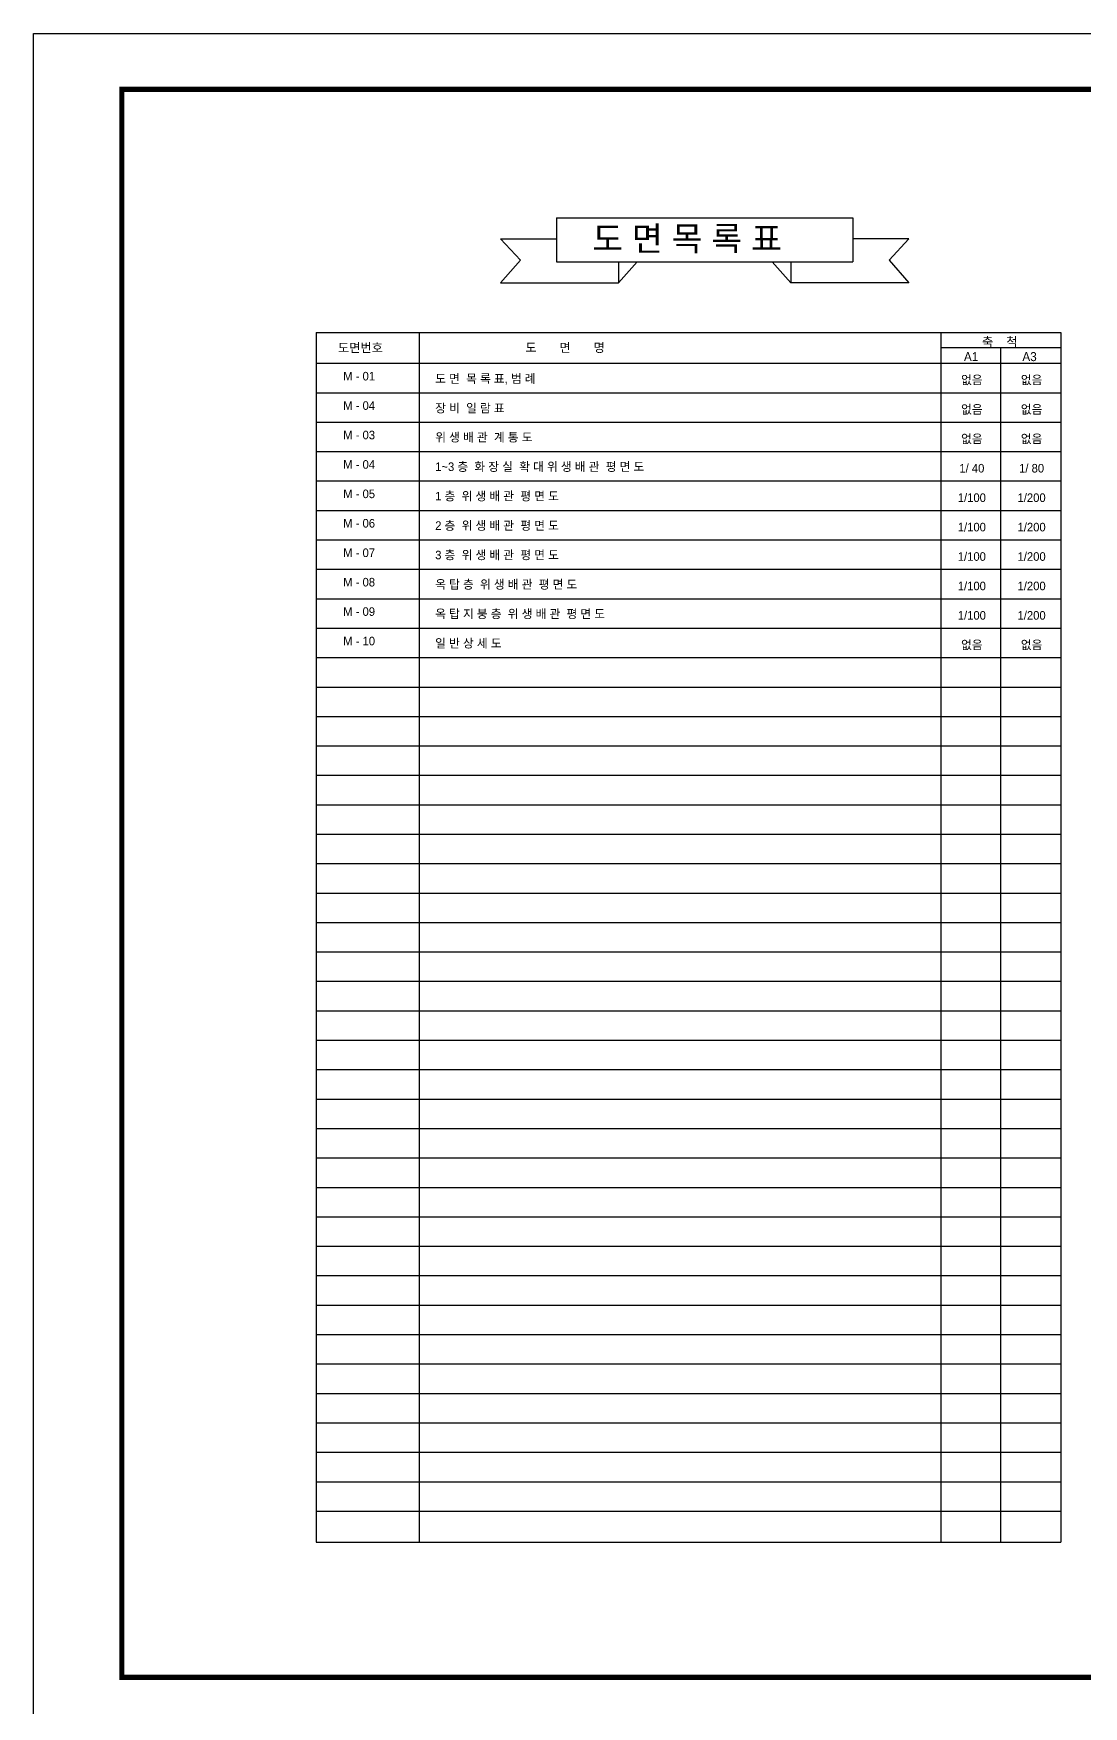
# Model space of a CAD drawing. Header units: millimetres. Extents: x 83956 to 461956, y 36707 to 125807.
# Drawn here: x 83956 to 111469, y 81955 to 125807 of the extents above; entities that cross this region are included whole.
import ezdxf
from ezdxf.enums import TextEntityAlignment as Align

# ---------------------------------------------------------------- set-up
doc = ezdxf.new("R2010")
doc.units = ezdxf.units.MM
doc.header["$LTSCALE"] = 100
doc.header["$MEASUREMENT"] = 0
doc.layers.get('0').update_dxf_attribs({"linetype": 'CONTINUOUS'})
doc.layers.get('Defpoints').update_dxf_attribs({"linetype": 'CONTINUOUS'})
for name, color, linetype in [('FORM', 8, 'CONTINUOUS'), ('LINE', 7, 'CONTINUOUS'), ('TEXT', 11, 'CONTINUOUS')]:
    doc.layers.add(name, color=color, linetype=linetype)
doc.styles.add('gr', font='Gulim.ttf')

# ---------------------------------------------------------------- blocks, each defined once
blk = doc.blocks.new('PMC-FORMV')
at = {"layer": 'Defpoints'}
blk.add_lwpolyline([(0, 0), (0, 29700), (42000, 29700), (42000, 0)], close=True, dxfattribs=at)
at = {"layer": 'FORM', "const_width": 90.2}
blk.add_lwpolyline([(1544, 975), (1544, 28725), (40744, 28725), (40744, 975)], close=True, dxfattribs=at)

msp = doc.modelspace()

# ---------------------------------------------------------------- linework, layer by layer
at = {"color": 4}
for p, q in [((91365, 117973), (91365, 86264)), ((110872, 117973), (110872, 86264)), ((91365, 86264), (110872, 86264))]:
    msp.add_line(p, q, dxfattribs=at)
at = {"color": 1}
for p, q in [((91365, 116391), (110872, 116391)), ((91365, 115620), (110872, 115620)), ((91365, 114848), (110872, 114848)), ((91365, 114077), (110872, 114077)), ((91365, 113305), (110872, 113305)), ((91365, 112534), (110872, 112534)), ((91365, 111763), (110872, 111763)), ((91365, 110991), (110872, 110991)), ((91365, 110220), (110872, 110220)), ((91365, 109448), (110872, 109448)), ((91365, 108677), (110872, 108677)), ((91365, 107905), (110872, 107905)), ((91365, 107134), (110872, 107134)), ((91365, 106363), (110872, 106363)), ((91365, 105591), (110872, 105591)), ((91365, 104820), (110872, 104820)), ((91365, 104048), (110872, 104048)), ((91365, 103277), (110872, 103277)), ((91365, 102505), (110872, 102505)), ((91365, 101734), (110872, 101734)), ((91365, 100963), (110872, 100963)), ((91365, 100191), (110872, 100191)), ((91365, 99420), (110872, 99420)), ((91365, 98648), (110872, 98648)), ((91365, 97877), (110872, 97877)), ((91365, 97105), (110872, 97105)), ((91365, 96334), (110872, 96334)), ((91365, 95563), (110872, 95563)), ((91365, 94791), (110872, 94791)), ((91365, 94020), (110872, 94020)), ((91365, 93248), (110872, 93248)), ((91365, 92477), (110872, 92477)), ((91365, 91705), (110872, 91705)), ((91365, 90934), (110872, 90934)), ((91365, 90163), (110872, 90163)), ((91365, 89391), (110872, 89391)), ((91365, 88620), (110872, 88620)), ((91365, 87848), (110872, 87848)), ((91365, 87077), (110872, 87077))]:
    msp.add_line(p, q, dxfattribs=at)
at = {"layer": 'FORM', "color": 3, "linetype": 'Continuous'}
for p, q in [((94073, 86264), (94073, 117973)), ((107739, 86264), (107739, 117973)), ((110872, 117568), (107739, 117568)), ((109305, 86264), (109305, 117568))]:
    msp.add_line(p, q, dxfattribs=at)
at = {"layer": 'LINE', "color": 2}
for p, q in [((97664, 120971), (105423, 120971)), ((97664, 120971), (105423, 120971)), ((97664, 120971), (97664, 119820)), ((105423, 120971), (105423, 119820)), ((96192, 120420), (96713, 119863)), ((96192, 120420), (97664, 120420)), ((106896, 120420), (105423, 120420)), ((106896, 120420), (106374, 119863)), ((96713, 119863), (96192, 119268)), ((97664, 119820), (105423, 119820)), ((99289, 119820), (99289, 119268)), ((99773, 119820), (99289, 119268)), ((103314, 119820), (103798, 119268)), ((103798, 119820), (103798, 119268)), ((106374, 119863), (106896, 119268)), ((96192, 119268), (99289, 119268)), ((106896, 119268), (103798, 119268))]:
    msp.add_line(p, q, dxfattribs=at)
at = {"layer": 'TEXT', "color": 4, "linetype": 'Continuous'}
for p, q in [((91365, 117973), (110872, 117973)), ((91365, 117163), (110872, 117163))]:
    msp.add_line(p, q, dxfattribs=at)

# ---------------------------------------------------------------- block references
at = {"layer": 'FORM', "xscale": 1.5, "yscale": 1.5, "zscale": 1.5}
msp.add_blockref('PMC-FORMV', (83956, 81257), dxfattribs=at)

# ---------------------------------------------------------------- texts
at = {"layer": 'TEXT', "color": 4, "linetype": 'Continuous', "style": 'gr'}
msp.add_text('도 면 목 록 표', height=642.9, dxfattribs=at).set_placement((98598, 120431), align=Align.MIDDLE_LEFT)
at = {"layer": 'TEXT', "color": 2, "linetype": 'Continuous', "style": 'gr'}
for s, height, p in [('도면번호', 235.2, (92523, 117577)), ('도       면       명', 235.22, (97884, 117577)), ('축    척', 235.2, (109273, 117735)), ('A1', 235.2, (108524, 117337)), ('A3', 235.2, (110055, 117337)), ('없음', 225, (108543, 116730)), ('없음', 225, (110109, 116730)), ('없음', 225, (108543, 115959)), ('없음', 225, (110109, 115959)), ('없음', 225, (108543, 115187)), ('없음', 225, (110109, 115187)), ('1/ 40', 225, (108543, 114416)), ('1/ 80', 225, (110109, 114416)), ('1/100', 225, (108543, 113644)), ('1/200', 225, (110109, 113644)), ('1/100', 225, (108543, 112873)), ('1/200', 225, (110109, 112873)), ('1/100', 225, (108543, 112102)), ('1/200', 225, (110109, 112102)), ('1/100', 225, (108543, 111330)), ('1/200', 225, (110109, 111330)), ('1/100', 225, (108543, 110559)), ('1/200', 225, (110109, 110559)), ('없음', 225, (108543, 109787)), ('없음', 225, (110109, 109787))]:
    msp.add_text(s, height=height, dxfattribs=at).set_placement(p, align=Align.MIDDLE)
for s, p in [('M - 01', (92072, 116825)), ('도 면  목 록 표, 범 례', (94482, 116758)), ('M - 04', (92072, 116054)), ('장 비  일 람 표', (94482, 115986)), ('M - 03', (92072, 115282)), ('위 생 배 관  계 통 도', (94482, 115222)), ('M - 04', (92072, 114511)), ('1~3 층  화 장 실  확 대 위 생 배 관  평 면 도', (94482, 114451)), ('M - 05', (92072, 113740)), ('1 층  위 생 배 관  평 면 도', (94482, 113680)), ('M - 06', (92072, 112968)), ('2 층  위 생 배 관  평 면 도', (94482, 112908)), ('M - 07', (92072, 112197)), ('3 층  위 생 배 관  평 면 도', (94482, 112137)), ('M - 08', (92072, 111425)), ('옥 탑 층  위 생 배 관  평 면 도', (94482, 111365)), ('M - 09', (92072, 110654)), ('옥 탑 지 붕 층  위 생 배 관  평 면 도', (94482, 110594)), ('M - 10', (92072, 109882)), ('일 반 상 세 도', (94482, 109822))]:
    msp.add_text(s, height=225, dxfattribs=at).set_placement(p, align=Align.MIDDLE_LEFT)

doc.saveas('drawing.dxf')
